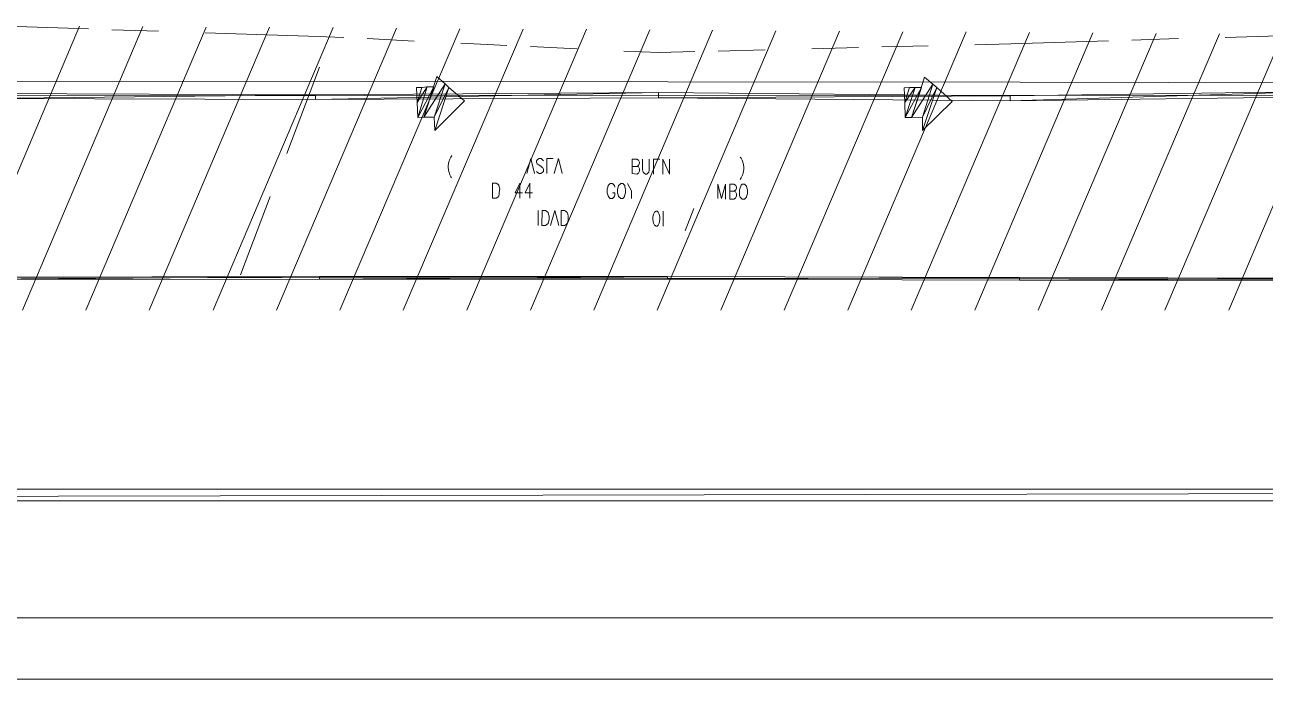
# Model space of a CAD drawing. Header units: metres. Extents: x 1 to 213, y 1 to 147.
# Drawn here: x 50.38 to 75.66, y 1.24 to 14.57 of the extents above; entities that cross this region are included whole.
import ezdxf

# ---------------------------------------------------------------- set-up
doc = ezdxf.new("R2010")
doc.units = ezdxf.units.M
doc.layers.add('00-BASE-ARQUITECTURA', color=8, linetype='Continuous', lineweight=0, plot=False)

msp = doc.modelspace()

# ---------------------------------------------------------------- linework, layer by layer
at = {"layer": '00-BASE-ARQUITECTURA'}
for points in [[(1.266, 146.833), (1.266, 1.238), (208.615, 1.238), (208.615, 146.833)], [(207.366, 145.584), (2.515, 145.584), (2.515, 2.487), (207.366, 2.487)], [(207.366, 145.584), (207.366, 2.487), (2.515, 2.487), (2.515, 145.584)]]:
    msp.add_lwpolyline(points, close=True, dxfattribs=at)
for points in [[(47.621, 14.563), (49.579, 14.552), (51.675, 14.489)], [(51.495, 14.541), (49.04, 8.752)], [(52.786, 14.531), (50.331, 8.752)], [(54.077, 14.52), (51.622, 8.752)], [(52.151, 14.467), (53.104, 14.436)], [(55.368, 14.52), (52.913, 8.752)], [(56.66, 14.51), (54.215, 8.752)], [(57.951, 14.499), (55.506, 8.752)], [(59.242, 14.489), (56.797, 8.752)], [(60.533, 14.478), (58.088, 8.752)], [(61.824, 14.478), (59.39, 8.752)], [(63.115, 14.467), (60.681, 8.752)], [(64.396, 14.457), (61.972, 8.752)], [(65.687, 14.446), (63.264, 8.752)], [(66.978, 14.436), (64.565, 8.752)], [(68.27, 14.425), (65.857, 8.752)], [(69.561, 14.425), (67.148, 8.752)], [(70.852, 14.414), (68.439, 8.752)], [(54.056, 14.404), (56.162, 14.34), (56.882, 14.309)], [(57.358, 14.287), (58.311, 14.235)], [(59.263, 14.192), (60.205, 14.15)], [(72.143, 14.404), (69.741, 8.752)], [(69.741, 14.16), (70.471, 14.182), (72.461, 14.245)], [(73.434, 14.393), (71.032, 8.752)], [(74.725, 14.383), (72.323, 8.752)], [(72.937, 14.256), (73.889, 14.287)], [(76.017, 14.383), (73.614, 8.752)], [(74.842, 14.309), (76.831, 14.372), (77.361, 14.351)], [(77.297, 14.372), (74.916, 8.752)], [(60.681, 14.129), (61.634, 14.076)], [(62.586, 14.033), (63.306, 14.002), (64.036, 14.023)], [(64.512, 14.033), (65.465, 14.055)], [(66.417, 14.076), (67.37, 14.108)], [(67.846, 14.118), (68.788, 14.139)], [(56.384, 13.705), (55.718, 11.949)], [(29.619, 13.398), (31.514, 13.388), (38.012, 13.494), (43.441, 13.43), (49.548, 13.409), (56.384, 13.42), (63.486, 13.409), (70.661, 13.398), (76.694, 13.388), (83.827, 13.409), (85.87, 13.43)], [(58.946, 13.367), (58.512, 12.689), (58.776, 13.515), (58.946, 13.367)], [(68.883, 13.356), (68.449, 12.679), (68.714, 13.504), (68.883, 13.356)], [(49.537, 13.166), (49.537, 13.07), (56.3, 13.144), (49.537, 13.166)], [(56.3, 13.144), (56.3, 13.049), (63.295, 13.187), (56.3, 13.144)], [(56.3, 13.049), (63.295, 13.187), (63.295, 13.081), (56.3, 13.049)], [(58.469, 13.293), (58.374, 12.986), (58.364, 13.293), (58.469, 13.293)], [(58.575, 13.303), (58.469, 13.293), (58.374, 12.986), (58.575, 13.303)], [(58.575, 13.303), (58.385, 12.679), (58.374, 12.986), (58.575, 13.303)], [(58.512, 12.689), (58.713, 13.303), (58.385, 12.679), (58.512, 12.689)], [(58.713, 13.303), (58.385, 12.679), (58.575, 13.303), (58.713, 13.303)], [(58.723, 12.689), (58.946, 13.367), (58.512, 12.689), (58.723, 12.689)], [(59.02, 13.293), (58.723, 12.689), (58.946, 13.367), (59.02, 13.293)], [(58.734, 12.414), (59.02, 13.293), (58.723, 12.689), (58.734, 12.414)], [(59.337, 13.017), (58.734, 12.414), (59.02, 13.293), (59.337, 13.017)], [(63.295, 13.187), (63.295, 13.081), (70.46, 13.123), (63.295, 13.187)], [(68.407, 13.293), (68.312, 12.986), (68.301, 13.282), (68.407, 13.293)], [(68.524, 13.293), (68.407, 13.293), (68.312, 12.986), (68.524, 13.293)], [(68.524, 13.293), (68.322, 12.679), (68.312, 12.986), (68.524, 13.293)], [(68.449, 12.679), (68.651, 13.293), (68.322, 12.679), (68.449, 12.679)], [(68.651, 13.293), (68.322, 12.679), (68.524, 13.293), (68.651, 13.293)], [(68.672, 12.689), (68.883, 13.356), (68.449, 12.679), (68.672, 12.689)], [(68.968, 13.293), (68.672, 12.689), (68.883, 13.356), (68.968, 13.293)], [(69.275, 13.007), (68.672, 12.414), (68.968, 13.293), (69.275, 13.007)], [(68.672, 12.414), (68.968, 13.293), (68.672, 12.689), (68.672, 12.414)], [(70.46, 13.123), (70.46, 13.017), (76.8, 13.208), (70.46, 13.123)], [(70.46, 13.017), (76.8, 13.208), (76.8, 13.102), (70.46, 13.017)], [(39.811, 13.123), (74.789, 13.134), (99.099, 13.123), (130.066, 13.06), (152.1, 13.102)], [(49.537, 13.07), (56.3, 13.144), (56.3, 13.049), (49.537, 13.07)], [(63.295, 13.081), (70.46, 13.123), (70.46, 13.017), (63.295, 13.081)], [(59.083, 11.906), (59.062, 11.874), (59.041, 11.832), (59.02, 11.779), (59.009, 11.705), (59.009, 11.652), (59.02, 11.578), (59.041, 11.515), (59.062, 11.472), (59.073, 11.451)], [(60.607, 11.536), (60.692, 11.843), (60.766, 11.536)], [(60.946, 11.8), (60.925, 11.822), (60.904, 11.843), (60.861, 11.843), (60.829, 11.822), (60.808, 11.8), (60.808, 11.769), (60.819, 11.737), (60.829, 11.726), (60.851, 11.716), (60.904, 11.684), (60.925, 11.663), (60.935, 11.652), (60.946, 11.62), (60.946, 11.578), (60.925, 11.557), (60.893, 11.536), (60.861, 11.536), (60.829, 11.557), (60.808, 11.578)], [(61.02, 11.536), (61.02, 11.843), (61.147, 11.843)], [(61.168, 11.536), (61.253, 11.843), (61.327, 11.536)], [(62.851, 11.684), (62.883, 11.673), (62.893, 11.663), (62.904, 11.631), (62.904, 11.589), (62.893, 11.557), (62.883, 11.546), (62.851, 11.525), (62.756, 11.536), (62.756, 11.832), (62.851, 11.832), (62.883, 11.811), (62.893, 11.8), (62.904, 11.769), (62.904, 11.747), (62.893, 11.716), (62.883, 11.705), (62.851, 11.684), (62.756, 11.684)], [(62.967, 11.832), (62.967, 11.62), (62.978, 11.568), (62.999, 11.546), (63.031, 11.525), (63.052, 11.525), (63.073, 11.546), (63.094, 11.568), (63.105, 11.61), (63.105, 11.832)], [(63.19, 11.525), (63.19, 11.832), (63.317, 11.832)], [(63.38, 11.525), (63.38, 11.832), (63.518, 11.525), (63.518, 11.832)], [(64.957, 11.874), (64.978, 11.853), (64.999, 11.811), (65.02, 11.747), (65.031, 11.673), (65.031, 11.62), (65.02, 11.546), (64.999, 11.493), (64.978, 11.451), (64.957, 11.419)], [(59.909, 11.038), (59.909, 11.345), (59.983, 11.345), (60.015, 11.324), (60.036, 11.303), (60.046, 11.271), (60.057, 11.229), (60.046, 11.155), (60.046, 11.112), (60.036, 11.081), (60.015, 11.06), (59.983, 11.038), (59.909, 11.038)], [(60.47, 11.038), (60.47, 11.345), (60.374, 11.144), (60.523, 11.144)], [(60.671, 11.038), (60.671, 11.345), (60.575, 11.144), (60.724, 11.144)], [(62.406, 11.261), (62.396, 11.292), (62.375, 11.314), (62.353, 11.335), (62.311, 11.335), (62.29, 11.314), (62.269, 11.292), (62.258, 11.261), (62.248, 11.218), (62.248, 11.144), (62.258, 11.102), (62.269, 11.081), (62.29, 11.049), (62.311, 11.028), (62.353, 11.028), (62.375, 11.049), (62.396, 11.07), (62.406, 11.102), (62.406, 11.144), (62.353, 11.144)], [(62.523, 11.335), (62.502, 11.314), (62.48, 11.292), (62.47, 11.261), (62.459, 11.218), (62.459, 11.144), (62.47, 11.102), (62.48, 11.07), (62.502, 11.049), (62.523, 11.028), (62.565, 11.028), (62.586, 11.049), (62.597, 11.07), (62.607, 11.102), (62.618, 11.144), (62.618, 11.218), (62.607, 11.261), (62.607, 11.292), (62.586, 11.314), (62.565, 11.335), (62.523, 11.335)], [(62.66, 11.335), (62.745, 11.187), (62.745, 11.028)], [(64.502, 11.028), (64.502, 11.324), (64.576, 11.028), (64.661, 11.324), (64.661, 11.017)], [(64.83, 11.176), (64.862, 11.165), (64.872, 11.155), (64.883, 11.123), (64.883, 11.081), (64.872, 11.049), (64.862, 11.038), (64.83, 11.017), (64.745, 11.017), (64.745, 11.324), (64.83, 11.324), (64.862, 11.303), (64.872, 11.292), (64.883, 11.261), (64.883, 11.239), (64.872, 11.208), (64.862, 11.197), (64.83, 11.176), (64.745, 11.176)], [(64.999, 11.324), (64.978, 11.303), (64.968, 11.282), (64.957, 11.25), (64.946, 11.208), (64.946, 11.134), (64.946, 11.091), (64.957, 11.06), (64.978, 11.038), (64.999, 11.017), (65.042, 11.017), (65.063, 11.038), (65.084, 11.06), (65.095, 11.091), (65.105, 11.134), (65.105, 11.208), (65.095, 11.25), (65.084, 11.282), (65.063, 11.303), (65.042, 11.324), (64.999, 11.324)], [(55.379, 11.07), (54.776, 9.472)], [(60.84, 10.784), (60.84, 10.477)], [(60.914, 10.477), (60.925, 10.784), (60.988, 10.784), (61.02, 10.763), (61.041, 10.742), (61.052, 10.71), (61.062, 10.668), (61.062, 10.594), (61.052, 10.552), (61.041, 10.52), (61.02, 10.499), (60.988, 10.477), (60.914, 10.477)], [(61.094, 10.477), (61.179, 10.784), (61.263, 10.477)], [(61.306, 10.477), (61.306, 10.784), (61.38, 10.784), (61.412, 10.763), (61.433, 10.742), (61.443, 10.71), (61.454, 10.668), (61.454, 10.594), (61.443, 10.552), (61.433, 10.52), (61.412, 10.499), (61.38, 10.477), (61.306, 10.477)], [(63.242, 10.774), (63.211, 10.753), (63.19, 10.71), (63.179, 10.647), (63.179, 10.604), (63.19, 10.53), (63.211, 10.488), (63.242, 10.467), (63.264, 10.467), (63.285, 10.488), (63.306, 10.53), (63.317, 10.604), (63.317, 10.647), (63.306, 10.71), (63.285, 10.753), (63.264, 10.774), (63.242, 10.774)], [(63.391, 10.774), (63.391, 10.467)], [(64.015, 10.827), (63.835, 10.372)], [(2.526, 9.44), (8.516, 9.43), (15.935, 9.451), (23.957, 9.409), (31.535, 9.398), (38.012, 9.493), (43.409, 9.43), (49.537, 9.409), (56.384, 9.419), (63.475, 9.409), (70.651, 9.398), (76.694, 9.387), (83.859, 9.409), (91.659, 9.493), (96.516, 9.43), (107.798, 9.377), (115.979, 9.419), (126.203, 9.409), (133.632, 9.387), (140.543, 9.387)], [(49.537, 9.43), (49.537, 9.377), (56.384, 9.44), (49.537, 9.43)], [(49.537, 9.377), (56.384, 9.44), (56.384, 9.387), (49.537, 9.377)], [(56.384, 9.44), (56.384, 9.387), (63.475, 9.44), (56.384, 9.44)], [(56.384, 9.387), (63.475, 9.44), (63.475, 9.387), (56.384, 9.387)], [(63.475, 9.44), (63.475, 9.387), (70.651, 9.419), (63.475, 9.44)], [(63.475, 9.387), (70.651, 9.419), (70.651, 9.366), (63.475, 9.387)], [(70.651, 9.419), (70.651, 9.366), (76.694, 9.409), (70.651, 9.419)], [(70.651, 9.366), (76.694, 9.409), (76.694, 9.366), (70.651, 9.366)], [(5.013, 5.112), (5.013, 4.868), (120.138, 5.112), (5.013, 5.112)], [(5.013, 4.868), (120.138, 5.112), (120.138, 4.868), (5.013, 4.868)]]:
    msp.add_lwpolyline(points, dxfattribs=at)

doc.saveas('drawing.dxf')
